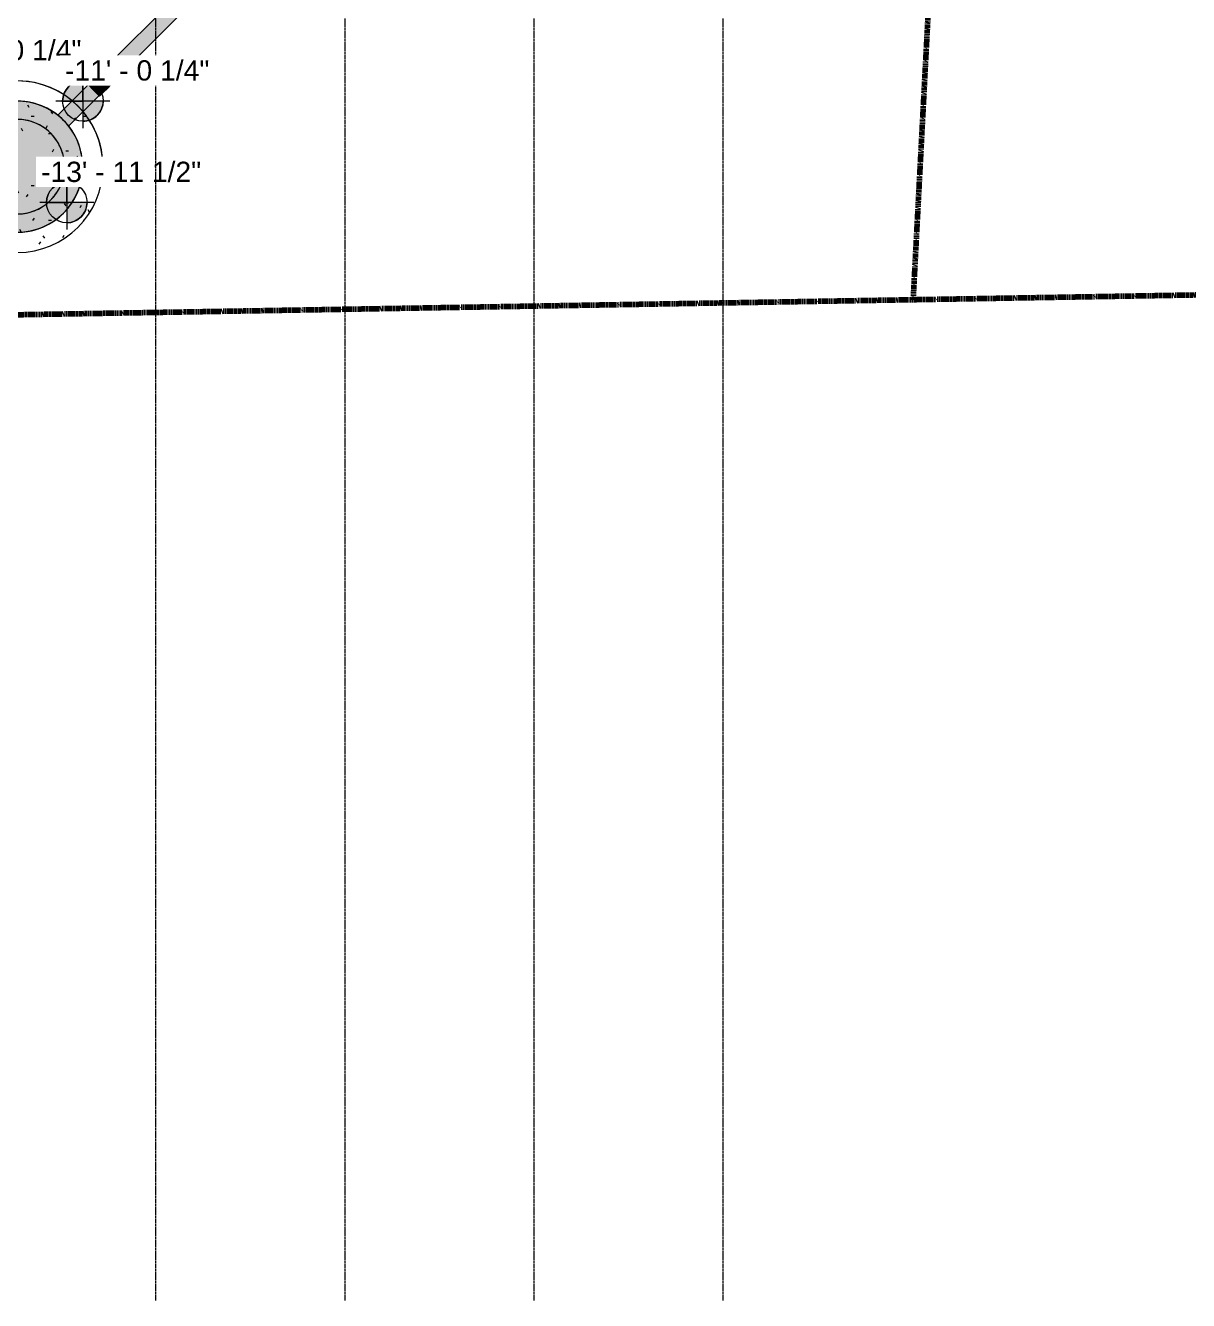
# Model space of a CAD drawing. Header units: inches. Extents: x -3362 to -1487, y 7985 to 9108.
# Drawn here: x -2252.4 to -1908, y 7984.5 to 8362 of the extents above; entities that cross this region are included whole.
import ezdxf

# ---------------------------------------------------------------- set-up
doc = ezdxf.new("R2010")
doc.units = ezdxf.units.IN
doc.header["$MEASUREMENT"] = 0
doc.linetypes.add('Double Dash 3_8_', pattern=[0.9999999999999999, 0.3749999999999999, -0.125, 0.125, -0.125, 0.125, -0.125])
doc.linetypes.add('Grid Line 1_2_', pattern=[0.8749999999999999, 0.4999999999999999, -0.125, 0.125, -0.125])
for name, color, linetype, lineweight in [('C-PROP-LINE', 91, 'Double Dash 3_8_', 158), ('G-ANNO-DIMS', 111, 'Continuous', 9), ('L-SITE-1', 91, 'Continuous', 9), ('P-PIPE', 3, 'Continuous', 18), ('P-PIPE-2', 3, 'Continuous', 9), ('S-GRID-1', 1, 'Grid Line 1_2_', 9)]:
    doc.layers.add(name, color=color, linetype=linetype, lineweight=lineweight)
doc.layers.add('L-SITE-3', color=91, linetype='Continuous', lineweight=9, transparency=0.2)
doc.styles.add('Arial_1', font='arial.ttf', dxfattribs={"height": 5.999999999999996})

# ---------------------------------------------------------------- blocks, each defined once
blk = doc.blocks.new('GRINDER PUMP - GRINDER PUMP-1585851-EXCAVATION PLAN')
at = {"layer": 'L-SITE-1'}
h = blk.add_hatch(dxfattribs=at)
h.set_pattern_fill('FP_1', color=256, style=0, pattern_type=2)
h.set_pattern_definition([(0, (2254.858, -8320.23), (20.48, 5.12), [0.845, -14.515, 0.845, -14.515, -81.92]), (0, (2254.858, -8320.23), (20.48, 5.12), [-30.72, 0.845, -29.875, 0.845, -14.515, -35.84]), (0, (2254.858, -8320.23), (20.48, 5.12), [-76.8, 0.845, -9.395, 0.845, -24.755]), (120, (2262.538, -8317.67), (-14.67405006737632, 15.1762002695053), [0.8449999999999999, -14.515, 0.8449999999999999, -14.515, -81.91999999999999]), (120, (2262.538, -8317.67), (-14.67405006737632, 15.1762002695053), [-30.72, 0.8449999999999999, -29.875, 0.8449999999999999, -14.515, -35.84]), (120, (2262.538, -8317.67), (-14.67405006737632, 15.1762002695053), [-76.79999999999998, 0.8449999999999999, -9.394999999999998, 0.8449999999999999, -24.755]), (240, (2265.098, -8307.43), (-5.805949932623669, -20.2962002695053), [0.845, -14.515, 0.845, -14.515, -81.92]), (240, (2265.098, -8307.43), (-5.805949932623669, -20.2962002695053), [-30.72, 0.845, -29.875, 0.845, -14.515, -35.84]), (240, (2265.098, -8307.43), (-5.805949932623669, -20.2962002695053), [-76.8, 0.845, -9.395, 0.845, -24.755])])
h.paths.add_polyline_path([(1.733250670690154, -25.33922787997846), (5.167464831514905, -24.86720600823469), (8.50541889974721, -23.93195513911797), (11.68493310674813, -22.5508972267574), (14.64677911871268, -20.74975876699818), (17.33578334846595, -18.56209156146116), (19.70185473499896, -16.02864771095966), (21.70091784515966, -13.1966204809691), (23.29573391557829, -10.11876518038252), (24.45659454037132, -6.852416429924289), (25.16187508253068, -3.45842012664616), (25.39843749999858, 9.038103598868473e-12), (25.16187508253068, 3.458420126664748), (24.45659454037115, 6.852416429942877), (23.29573391557846, 10.11876518040094), (21.70091784515983, 13.19662048098718), (19.7018547349993, 16.0286477109779), (17.33578334846629, 18.5620915614794), (14.64677911871268, 20.7497587670166), (11.6849331067483, 22.55089722677581), (8.505418899747552, 23.93195513913656), (5.167464831515075, 24.86720600825327), (1.733250670690324, 25.33922787999722), (-1.733250670693223, 25.33922787999722), (-5.167464831517974, 24.8672060082531), (-8.505418899750621, 23.93195513913639), (-11.68493310675137, 22.55089722677581), (-14.64677911871592, 20.74975876701677), (-17.33578334846885, 18.56209156147957), (-19.70185473500186, 16.02864771097807), (-21.70091784516256, 13.19662048098752), (-23.29573391558153, 10.11876518040094), (-24.45659454037422, 6.852416429943047), (-25.16187508253375, 3.458420126664748), (-25.39843750000164, 9.379164112033321e-12), (-25.16187508253375, -3.45842012664616), (-24.45659454037422, -6.852416429924118), (-23.29573391558136, -10.11876518038235), (-21.70091784516273, -13.19662048096876), (-19.7018547350022, -16.02864771095949), (-17.33578334846919, -18.56209156146081), (-14.64677911871592, -20.74975876699818), (-11.5759444000173, -22.5982377026898), (-8.505418899750621, -23.93195513911797), (-5.167464831518145, -24.86720600823486), (-1.733250670693564, -25.33922787997846)], flags=0)
at = {"layer": 'L-SITE-3'}
for points in [[(-1.534772309241816e-12, -19.39999999999071), (3.034828621778785, -19.16115380753626), (5.99492969087231, -18.45049641611672), (8.80741569494563, -17.28552656924517), (11.40303389447251, -15.69492969086468), (13.71787155501738, -13.71787155500988), (15.69492969087253, -11.40303389446484), (17.33578334846595, -8.686085096960708), (18.45049641612456, -5.994929690864807), (19.16115380754411, -3.034828621771282), (19.39999999999855, 9.038103598868473e-12), (19.15805228412688, 3.047747396566762), (18.45049641612456, 5.994929690883224), (17.28552656925302, 8.807415694956374), (15.69492969087253, 11.40303389448326), (13.71787155501755, 13.71787155502829), (11.40303389447251, 15.6949296908831), (8.807415694945801, 17.28552656926359), (5.994929690872651, 18.45049641613531), (3.034828621779126, 19.16115380755502), (-1.364242052659392e-12, 19.40000000000947), (-3.034828621782026, 19.16115380755485), (-5.99492969087538, 18.45049641613531), (-8.80741569494853, 17.28552656926359), (-11.50967962688685, 15.60384563064355), (-13.71787155502028, 13.71787155502846), (-15.69492969087542, 11.40303389448326), (-17.28552656925575, 8.807415694956374), (-18.45049641612746, 5.994929690883224), (-19.16115380754718, 3.03482862178987), (-19.40000000000162, 9.379164112033321e-12), (-19.16115380754718, -3.034828621771112), (-18.45049641612746, -5.994929690864466), (-17.28552656925592, -8.807415694937957), (-15.69492969087542, -11.40303389446467), (-13.71787155502062, -13.71787155500971), (-11.40303389447541, -15.69492969086468), (-8.80741569494887, -17.28552656924517), (-5.99492969087555, -18.45049641611672), (-3.034828621782026, -19.16115380753643), (-2.502386731377725, -19.20305789309617)], [(13.99999999999869, 9.038103598868473e-12), (13.73200374905298, 2.676595508783691), (13.05461121165962, 5.057383326629348), (12.5657926673864, 6.039063299412361), (-13.27827674351135, 4.27128052197338), (-13.76162339557606, 2.572493249441151), (-14.00000000000142, 9.379164112033321e-12), (13.52324679114781, 9.549694368615745e-12)]]:
    blk.add_hatch(color=256, dxfattribs=at).paths.add_polyline_path(points, flags=0)
h = blk.add_hatch(color=256, dxfattribs=at)
h.paths.add_polyline_path([(-1.534772309241816e-12, -19.39999999999071), (3.034828621778785, -19.16115380753626), (5.99492969087231, -18.45049641611672), (8.80741569494563, -17.28552656924517), (11.40303389447251, -15.69492969086468), (13.71787155501738, -13.71787155500988), (15.69492969087253, -11.40303389446484), (17.33578334846595, -8.686085096960708), (18.45049641612456, -5.994929690864807), (19.16115380754411, -3.034828621771282), (19.39999999999855, 9.038103598868473e-12), (19.15805228412688, 3.047747396566762), (18.45049641612456, 5.994929690883224), (17.28552656925302, 8.807415694956374), (15.69492969087253, 11.40303389448326), (13.71787155458406, 13.71787155539869), (11.40303389447251, 15.6949296908831), (8.807415694945801, 17.28552656926359), (5.994929690872651, 18.45049641613531), (3.034828621779126, 19.16115380755502), (-1.364242052659392e-12, 19.40000000000947), (-3.034828621782026, 19.16115380755485), (-5.99492969087538, 18.45049641613531), (-8.80741569494853, 17.28552656926359), (-11.50967962688685, 15.60384563064355), (-13.71787155502028, 13.71787155502846), (-15.69492969087542, 11.40303389448326), (-17.28552656925575, 8.807415694956374), (-18.45049641612746, 5.994929690883224), (-19.16115380754718, 3.03482862178987), (-19.40000000000162, 9.379164112033321e-12), (-19.16115380754718, -3.034828621771112), (-18.45049641612746, -5.994929690864466), (-17.28552656925592, -8.807415694937957), (-15.69492969087542, -11.40303389446467), (-13.71787155502062, -13.71787155500971), (-11.40303389447541, -15.69492969086468), (-9.386193451936093, -16.92789969936177), (-7.819981527876847, -17.69453519319688), (-5.99492969087555, -18.45049641611672), (-3.034828621782026, -19.16115380753643), (-2.502386731377725, -19.20305789309617)], flags=0)
h.paths.add_polyline_path([(3.034828621778785, -19.16115380753626), (0.5395547859304201, -18.56209156146064), (4.012409358732554, -18.56209156146064)], flags=0)
h.paths.add_polyline_path([(-17.33578334846936, 9.379164112033321e-12), (-18.45049641612746, 9.379164112033321e-12), (-18.45049641612746, 3.917491004037685), (18.23057733688375, 6.426545186162399), (18.45049641612456, 5.994929690883224), (17.5009928322504, 9.549694368615745e-12), (-15.43838673137793, 9.379164112033321e-12)], flags=0)
h.paths.add_polyline_path([(-5.22970482499852, 15.57944137229759), (-3.034828621782026, 19.16115380755485), (-1.194422032280045, 18.03335119901021), (-5.189573731874531, 15.60384563064355)], flags=0)
h = blk.add_hatch(color=256, dxfattribs=at)
h.paths.add_polyline_path([(3.034828621778785, -19.16115380753626), (4.012409358732554, -18.56209156146064), (0.5395547859304201, -18.56209156146064)], flags=0)
h.paths.add_polyline_path([(-18.45049641612746, 9.379164112033321e-12), (17.5009928322504, 9.549694368615745e-12), (18.45049641612456, 5.994929690883224), (18.23057733688375, 6.426545186162399), (-18.45049641612746, 3.917491004037685), (-18.45049641612746, 0.3230122973102424)], flags=0)
h.paths.add_polyline_path([(-5.22970482499852, 15.57944137229759), (-1.194422032280045, 18.03335119901021), (-3.034828621782026, 19.16115380755485), (-5.214749876249924, 15.60384563064355)], flags=0)
h = blk.add_hatch(color=256, dxfattribs=at)
h.paths.add_polyline_path([(1.291757032484838, -13.94027846812116), (3.83128186100771, -13.46555900441024), (6.24033698087021, -12.53228607896153), (8.436884909308274, -11.17224118191404), (10.43361326862214, -9.315885609751943), (11.92925444899703, -7.317404369356324), (13.05461121165945, -5.057383326610931), (13.76162339557317, -2.572493249422905), (13.99999999999869, 9.038103598868473e-12), (-14.00000000000142, 9.379164112033321e-12), (-13.76162339557606, -2.572493249422734), (-13.05461121166252, -5.05738332661076), (-11.90303990021601, -7.37005028027363), (-10.34612484109056, -9.431739011042508), (-8.436884909311003, -11.17224118191421), (-6.240336980872939, -12.5322860789617), (-3.831281861010609, -13.46555900441041), (-1.291757032487737, -13.94027846812116)], flags=0)
h.paths.add_polyline_path([(-13.27827674351135, 4.27128052197338), (12.5657926673864, 6.039063299412361), (11.90303990021328, 7.370050280292218), (10.34612484108783, 9.431739011061095), (8.436884909308445, 11.17224118193263), (6.24033698087021, 12.53228607898012), (3.83128186100788, 13.46555900442882), (1.291757032484838, 13.94027846813992), (-1.291757032487396, 13.94027846813992), (-3.831281861010609, 13.46555900442865), (-6.240336980872939, 12.53228607897995), (-8.436884909311003, 11.17224118193246), (-10.34612484109056, 9.431739011061095), (-11.90303990021601, 7.370050280292218), (-13.05461121166235, 5.057383326629348)], flags=0)
at = {"layer": 'L-SITE-1'}
for centre, radius, start, end in [((8.313350008393171e-13, 4.408582873760555e-15), 25.39843750000002, 359.9999999999996, 179.9999999999998), ((8.313350008393171e-13, 4.408582873760555e-15), 25.39843749999998, 4.198332179531842e-13, 180.0000000000002), ((8.419931418757186e-13, 4.408582873760555e-15), 19.39999999999998, 9.039278717273348, 180.0000000000002), ((8.419931418757186e-13, 4.408582873760555e-15), 19.39999999999998, 81.00000000000026, 144.0000000000003), ((8.419931418757186e-13, 4.408582873760555e-15), 19.39999999999999, 80.9999999999999, 124.2608466352737), ((8.419931418757186e-13, 4.408582873760555e-15), 19.4, 98.99999999999989, 107.9999999999999), ((8.419931418757186e-13, 4.408582873760555e-15), 19.39999999999998, 53.9999999999999, 98.99999999999989), ((8.419931418757186e-13, 4.408582873760555e-15), 19.40000000000001, 72.00000000000034, 81.00000000000027), ((8.419931418757186e-13, 4.408582873760555e-15), 19.39999999999998, 71.99999999999989, 80.99999999999989), ((8.419931418757186e-13, 4.408582873760555e-15), 19.40000000000001, 125.9999999999998, 134.9999999999999), ((8.419931418757186e-13, 4.408582873760555e-15), 19.40000000000002, 127.7139671747771, 134.9999999999998), ((8.419931418757186e-13, 4.408582873760555e-15), 19.40000000000001, 116.9999999999999, 125.9999999999998), ((8.419931418757186e-13, 4.408582873760555e-15), 19.4, 107.9999999999999, 116.9999999999999), ((8.419931418757186e-13, 4.408582873760555e-15), 19.40000000000001, 45.00000000168564, 72.00000000000034), ((8.419931418757186e-13, 4.408582873760555e-15), 19.39999999999998, 35.99999999999992, 71.99999999999989), ((8.419931418757186e-13, 4.408582873760555e-15), 19.39999999999998, 35.99999999999992, 53.99999999999991), ((8.419931418757186e-13, 4.408582873760555e-15), 19.40000000000001, 143.9999999999998, 179.9999999999998), ((8.419931418757186e-13, 4.408582873760555e-15), 19.40000000000001, 134.9999999999998, 170.9999999999998), ((8.419931418757186e-13, 4.408582873760555e-15), 19.4, 144.0000000000002, 171.0000000000002), ((8.419931418757186e-13, 4.408582873760555e-15), 19.40000000000001, 134.9999999999998, 143.9999999999998), ((9.698908343125366e-13, 4.408582873760555e-15), 13.99999999999999, 31.76470588235287, 162.1731510056834), ((9.698908343125366e-13, 4.408582873760555e-15), 13.99999999999999, 84.70588235294146, 148.2352941176473), ((9.698908343125366e-13, 4.408582873760555e-15), 14, 74.11764705882386, 84.70588235294146), ((9.698908343125366e-13, 4.408582873760555e-15), 14.00000000000001, 25.67096060500454, 74.11764705882386), ((8.419931418757186e-13, 4.408582873760555e-15), 19.40000000000002, 18.00000000000035, 45.00000000000032), ((8.419931418757186e-13, 4.408582873760555e-15), 19.39999999999999, 26.99999999999995, 35.99999999999994), ((8.419931418757186e-13, 4.408582873760555e-15), 19.39999999999999, 26.99999999999995, 35.99999999999994), ((8.419931418757186e-13, 4.408582873760555e-15), 19.39999999999998, 17.99999999999996, 26.99999999999994), ((8.419931418757186e-13, 4.408582873760555e-15), 19.39999999999998, 17.99999999999996, 26.99999999999994), ((9.698908343125366e-13, 4.408582873760555e-15), 13.99999999999999, 162.1731510056837, 180.0000000000002), ((9.698908343125366e-13, 4.408582873760555e-15), 14, 162.1731510056833, 179.9999999999998), ((9.698908343125366e-13, 4.408582873760555e-15), 13.99999999999999, 158.823529411765, 162.1731510056837), ((9.698908343125366e-13, 4.408582873760555e-15), 13.99999999999999, 148.2352941176473, 158.823529411765), ((9.698908343125366e-13, 4.408582873760555e-15), 13.99999999999999, 25.67096060500412, 31.76470588235287), ((9.698908343125366e-13, 4.408582873760555e-15), 14.00000000000001, 10.588235294118, 25.67096060500456), ((9.698908343125366e-13, 4.408582873760555e-15), 14.00000000000001, 359.9999999999996, 25.67096060500411), ((8.419931418757186e-13, 4.408582873760555e-15), 19.4, 9.039278717272985, 17.99999999999998), ((8.419931418757186e-13, 4.408582873760555e-15), 19.40000000000001, 9.039278717273318, 18.00000000000034), ((8.419931418757186e-13, 4.408582873760555e-15), 19.4, 9.039278717272985, 17.99999999999998), ((8.313350008393171e-13, 4.408582873760555e-15), 25.39843749999998, 180.0000000000002, 359.9999999999994), ((8.313350008393171e-13, 4.408582873760555e-15), 25.39843750000001, 179.9999999999998, 359.9999999999989), ((8.419931418757186e-13, 4.408582873760555e-15), 19.4, 170.9999999999999, 179.9999999999998), ((8.419931418757186e-13, 4.408582873760555e-15), 19.39999999999998, 171.0000000000002, 180.0000000000002), ((8.419931418757186e-13, 4.408582873760555e-15), 19.39999999999998, 180.0000000000002, 359.9999999999993), ((8.419931418757186e-13, 4.408582873760555e-15), 19.40000000000001, 179.9999999999998, 197.9999999999998), ((8.419931418757186e-13, 4.408582873760555e-15), 19.4, 179.9999999999998, 188.9999999999997), ((8.419931418757186e-13, 4.408582873760555e-15), 19.40000000000001, 179.9999999999998, 188.9999999999997), ((9.698908343125366e-13, 4.408582873760555e-15), 14.00000000000001, 179.9999999999998, 201.1764705882351), ((9.698908343125366e-13, 4.408582873760555e-15), 14.00000000000001, 179.9999999999998, 222.3529411764703), ((8.419931418757186e-13, 4.408582873760555e-15), 19.39999999999998, 245.6721326979847, 359.9999999999993), ((9.698908343125366e-13, 4.408582873760555e-15), 13.99999999999999, 296.4705882352936, 359.9999999999994), ((9.698908343125366e-13, 4.408582873760555e-15), 14.00000000000001, 3.702555429209839e-13, 10.58823529411799), ((9.698908343125366e-13, 4.408582873760555e-15), 14, 349.4117647058813, 359.9999999999989), ((8.419931418757186e-13, 4.408582873760555e-15), 19.40000000000002, 323.999999999999, 359.9999999999989), ((8.419931418757186e-13, 4.408582873760555e-15), 19.40000000000001, 341.9999999999989, 359.9999999999989), ((8.419931418757186e-13, 4.408582873760555e-15), 19.4, 3.702555429209839e-13, 9.000000000000325), ((8.419931418757186e-13, 4.408582873760555e-15), 19.40000000000002, 359.9999999999996, 8.999999999999943), ((8.419931418757186e-13, 4.408582873760555e-15), 19.4, 3.702555429209839e-13, 9.000000000000325), ((8.419931418757186e-13, 4.408582873760555e-15), 19.40000000000002, 359.9999999999996, 8.999999999999943), ((8.419931418757186e-13, 4.408582873760555e-15), 19.40000000000001, 188.9999999999997, 215.9999999999997), ((8.419931418757186e-13, 4.408582873760555e-15), 19.39999999999999, 188.9999999999994, 197.9999999999994), ((9.698908343125366e-13, 4.408582873760555e-15), 14, 275.294117647058, 349.4117647058813), ((8.419931418757186e-13, 4.408582873760555e-15), 19.39999999999999, 197.9999999999994, 215.9999999999993), ((8.419931418757186e-13, 4.408582873760555e-15), 19.39999999999999, 197.9999999999994, 224.9999999999993), ((9.698908343125366e-13, 4.408582873760555e-15), 14.00000000000001, 201.1764705882351, 211.7647058823527), ((9.698908343125366e-13, 4.408582873760555e-15), 13.99999999999999, 211.7647058823526, 285.882352941176), ((8.419931418757186e-13, 4.408582873760555e-15), 19.40000000000001, 332.9999999999989, 341.9999999999989), ((9.698908343125366e-13, 4.408582873760555e-15), 13.99999999999999, 222.3529411764699, 254.1176470588227), ((8.419931418757186e-13, 4.408582873760555e-15), 19.4, 278.9999999999991, 332.9999999999989), ((8.419931418757186e-13, 4.408582873760555e-15), 19.39999999999998, 215.9999999999993, 240.9078439606846), ((8.419931418757186e-13, 4.408582873760555e-15), 19.40000000000001, 215.9999999999997, 240.9078439606849), ((8.419931418757186e-13, 4.408582873760555e-15), 19.39999999999998, 224.9999999999993, 239.4813031557059), ((8.419931418757186e-13, 4.408582873760555e-15), 19.39999999999998, 245.6721326979842, 314.9999999999991), ((9.698908343125366e-13, 4.408582873760555e-15), 13.99999999999999, 254.1176470588227, 275.294117647058), ((9.698908343125366e-13, 4.408582873760555e-15), 13.99999999999999, 285.882352941176, 296.4705882352936), ((8.419931418757186e-13, 4.408582873760555e-15), 19.40000000000002, 314.999999999999, 323.999999999999), ((8.419931418757186e-13, 4.408582873760555e-15), 19.39999999999998, 245.672179853844, 251.9999999999992), ((8.419931418757186e-13, 4.408582873760555e-15), 19.39999999999998, 251.9999999999992, 260.9999999999991), ((8.419931418757186e-13, 4.408582873760555e-15), 19.39999999999999, 260.9999999999992, 278.9999999999991)]:
    blk.add_arc(centre, radius, start, end, dxfattribs=at)
blk = doc.blocks.new('Elbow - PVC - Sch 40 - Standard-1766900-EXCAVATION PLAN')
at = {"layer": 'P-PIPE-2'}
for points in [[(-2230.776411683271, 8344.312230672134), (-2228.711320287237, 8346.377322068167), (-2229.187900084142, 8346.815805780723), (-2229.848048092385, 8347.29476565546), (-2230.125052574092, 8347.463589781313), (-2230.521759873664, 8347.628744660218), (-2230.833184791663, 8347.670521073202), (-2231.038104234578, 8347.586072026757), (-2232.307342772511, 8346.308632572402), (-2232.544178636238, 8346.079997625098), (-2231.233943438002, 8344.769762426864)], [(-2228.711320287237, 8346.377322068165), (-2227.327417815963, 8347.76122453944), (-2227.803997612867, 8348.199708252), (-2228.286195368545, 8348.570213939825), (-2228.741150102816, 8348.847492252587), (-2229.13785740239, 8349.012647131492), (-2229.449282320388, 8349.054423544478), (-2229.670097839819, 8348.954078421517), (-2231.038104234578, 8347.586072026757), (-2230.833184791663, 8347.670521073202), (-2230.521759873664, 8347.628744660218), (-2230.125052574092, 8347.463589781311), (-2229.67009783982, 8347.18631146855), (-2229.187900084142, 8346.815805780723)], [(-2227.502570328646, 8344.050538120826), (-2226.118667857371, 8345.4344405921), (-2226.034218810927, 8345.639360035017), (-2226.07599522391, 8345.950784953015), (-2226.259330287153, 8346.377322068167), (-2226.518428415578, 8346.802446986858), (-2226.898245986752, 8347.29476565546), (-2227.327417815963, 8347.76122453944), (-2228.711320287238, 8346.377322068165), (-2228.272836574681, 8345.90074227126), (-2227.902330886853, 8345.418544515584), (-2227.625052574091, 8344.963589781311), (-2227.459897695185, 8344.56688248174), (-2227.418121282201, 8344.25545756374), (-2227.459897695185, 8344.15408520211)], [(-2232.235172972859, 8342.853469382544), (-2230.776411683271, 8344.312230672134), (-2232.544178636238, 8346.079997625098), (-2234.002939925826, 8344.62123633551), (-2232.69270472759, 8343.311001137276)], [(-2230.467406019893, 8341.085702429578), (-2229.008644730305, 8342.544463719167), (-2230.776411683271, 8344.312230672134), (-2232.235172972859, 8342.853469382544), (-2230.527641218128, 8341.145937627814)], [(-2229.008644730305, 8342.544463719167), (-2227.698388654749, 8343.861084731596), (-2227.502570328646, 8344.050538120826), (-2227.418121282201, 8344.25545756374), (-2227.459897695185, 8344.56688248174), (-2227.625052574091, 8344.963589781313), (-2227.902330886853, 8345.418544515584), (-2228.272836574681, 8345.90074227126), (-2228.711320287237, 8346.377322068167), (-2230.776411683271, 8344.312230672134), (-2229.068879928541, 8342.604698917403)]]:
    blk.add_hatch(color=256, dxfattribs=at).paths.add_polyline_path(points, flags=0)
for p, q in [((-2231.038104234578, 8347.586072026757), (-2229.654201763305, 8348.969974498032)), ((-2234.002939925826, 8344.62123633551), (-2232.544178636238, 8346.079997625098)), ((-2234.002939925821, 8344.621236335504), (-2232.235172972855, 8342.853469382537)), ((-2226.11866785737, 8345.4344405921), (-2227.502570328646, 8344.050538120824)), ((-2232.235172972855, 8342.853469382537), (-2230.467406019889, 8341.085702429571)), ((-2229.008644730305, 8342.544463719167), (-2230.467406019893, 8341.085702429578))]:
    blk.add_line(p, q, dxfattribs=at)
at = {"layer": 'P-PIPE-2', "flags": 128}
for points in [[(-2232.544178636238, 8346.079997625098), (-2232.353724416115, 8346.270451845223), (-2232.163574882116, 8346.46060137922), (-2231.974034232933, 8346.650142028402), (-2231.785405693171, 8346.838770568165), (-2231.597991028255, 8347.02618523308), (-2231.412090061669, 8347.212086199666), (-2231.228000195303, 8347.396176066033), (-2231.046015933673, 8347.578160327663), (-2231.038104234579, 8347.586072026757)], [(-2227.502570328646, 8344.050538120826), (-2227.684455765202, 8343.868652684268), (-2227.868459621623, 8343.684648827848), (-2228.054287530991, 8343.49882091848), (-2228.241642208293, 8343.311466241179), (-2228.430223926012, 8343.12288452346), (-2228.619730993628, 8342.933377455844), (-2228.809860240259, 8342.743248209212), (-2229.000307499668, 8342.552800949803), (-2229.008644730305, 8342.544463719167)]]:
    blk.add_lwpolyline(points, dxfattribs=at)
at = {"layer": 'P-PIPE-2'}
for centre, major_axis, ratio, start_param, end_param in [((-2227.886434810334, 8347.202207545059), (-1.767766952966477, 1.767766952965493), 0.3162277660164459, 4.712388980384211, 6.283185307179108), ((-2227.886434810333, 8347.202207545059), (-1.767766952965897, 1.767766952967892), 0.3162277660165405, 3.141592653590353, 4.712388980385249)]:
    blk.add_ellipse(centre, major_axis=major_axis, ratio=ratio, start_param=start_param, end_param=end_param, dxfattribs=at)
blk = doc.blocks.new('Family - ___-1399760-EXCAVATION PLAN')
at = {"layer": 'C-PROP-LINE'}
blk.add_line((8280.845796601556, 1989.511735271216), (8939.97490044431, 1955.061167415578), dxfattribs=at)
blk = doc.blocks.new('Family - ___-1426622-EXCAVATION PLAN')
at = {"layer": 'C-PROP-LINE'}
blk.add_line((8284.155743173898, 1792.096603732771), (8265.053855638733, 2929.416670679765), dxfattribs=at)
blk = doc.blocks.new('Spot Elevations - Spot Elevation - Target Filled-1560264-EXCAVATION PLAN')
at = {"layer": 'G-ANNO-DIMS'}
h = blk.add_hatch(color=256, dxfattribs=at)
edge = h.paths.add_edge_path(flags=0)
edge.add_line((1.249000902703301e-16, 0), (-0.09374999999999985, 0))
edge.add_arc((5.724587470723462e-16, -3.434752482434078e-16), 0.09375000000000037, 90.00000000000063, 180.0000000000002, ccw=False)
edge.add_line((1.249000902703301e-16, 0.09375000000000007), (1.249000902703301e-16, 0))
h = blk.add_hatch(color=256, dxfattribs=at)
edge = h.paths.add_edge_path(flags=0)
edge.add_line((1.249000902703301e-16, 0), (0.09375000000000029, 0))
edge.add_arc((2.289834988289385e-16, 6.245004513516504e-17), 0.09374999999999996, 269.99999999999955, 359.99999999999966, ccw=False)
edge.add_line((1.249000902703301e-16, -0.09375), (1.249000902703301e-16, 0))
for p, q in [((-2.706168622523819e-16, 0.1243846875261664), (-2.706168622523819e-16, -0.125)), ((1.249000902703301e-16, 0), (1.249000902703301e-16, 0.09375000000000007)), ((0.1250000000000001, 7.067913962433002e-16), (-0.1249999999999998, 7.067913962433002e-16)), ((-0.09374999999999985, 0), (1.249000902703301e-16, 0)), ((1.249000902703301e-16, 0), (1.249000902703301e-16, -0.09375)), ((0.09375000000000029, 0), (1.249000902703301e-16, 0))]:
    blk.add_line(p, q, dxfattribs=at)
blk.add_circle((1.249000902703301e-16, 0), 0.09375000000000007, dxfattribs=at)
for centre, radius, start, end in [((5.724587470723462e-16, -3.434752482434078e-16), 0.09375000000000037, 90.00000000000026, 179.9999999999999), ((2.289834988289385e-16, 6.245004513516504e-17), 0.09374999999999996, 269.9999999999992, 359.9999999999993)]:
    blk.add_arc(centre, radius, start, end, dxfattribs=at)

msp = doc.modelspace()

# ---------------------------------------------------------------- hatches: boundary and pattern name
at = {"layer": 'P-PIPE'}
for points in [[(-2227.32741781596, 8347.761224539441), (-2135.71019297127, 8439.37844938413), (-2136.268935360199, 8439.872834796126), (-2136.797553520541, 8440.243340483952), (-2137.068023558686, 8440.391673336604), (-2137.339588599054, 8440.504729716977), (-2137.619871025253, 8440.542328488662), (-2137.804298523877, 8440.466324346864), (-2229.243768224135, 8349.026854646605), (-2229.137857402387, 8349.012647131492), (-2228.585818840413, 8348.752823514988), (-2228.186229399861, 8348.49340321321), (-2227.756339633174, 8348.15585988074), (-2227.327679369803, 8347.761465185604)], [(-2226.061787708796, 8345.844874131264), (-2134.622318008538, 8437.284343831521), (-2134.546313866738, 8437.468771330148), (-2134.583912638423, 8437.749053756344), (-2134.732552029439, 8438.10609032596), (-2134.982102510925, 8438.515549586808), (-2135.343378593871, 8438.979765655462), (-2135.71019297127, 8439.37844938413), (-2227.32741781596, 8347.761224539441), (-2226.888934103404, 8347.284644742536), (-2226.518428415577, 8346.802446986858), (-2226.241150102815, 8346.347492252587), (-2226.061820363633, 8345.845117558812)], [(-2236.930355848101, 8338.1582865073), (-2232.235172972857, 8342.853469382544), (-2233.826163230526, 8344.444459640214), (-2238.600924737158, 8339.669698133583), (-2237.504123069698, 8338.772641191374), (-2237.118677738697, 8338.359930015758)], [(-2241.140475775122, 8333.948166580278), (-2236.930355848101, 8338.1582865073), (-2237.52256398124, 8338.792386586298), (-2238.600924737158, 8339.669698133583), (-2242.731466032791, 8335.53915683795), (-2241.552254354379, 8334.359945159536)], [(-2235.393715448875, 8336.512946391185), (-2230.644182715187, 8341.262479124875), (-2232.235172972857, 8342.853469382544), (-2236.930355848101, 8338.1582865073), (-2235.418154859252, 8336.539114610065)], [(-2239.549485517452, 8332.357176322608), (-2235.393715448875, 8336.512946391185), (-2236.930355848101, 8338.1582865073), (-2241.140475775122, 8333.948166580278), (-2239.572758610903, 8332.38044941606)]]:
    msp.add_hatch(color=256, dxfattribs=at).paths.add_polyline_path(points, flags=0)

# ---------------------------------------------------------------- linework, layer by layer
at = {"layer": 'P-PIPE-2'}
for p, q in [((-2229.477425068004, 8348.793197802735), (-2137.804298523877, 8440.466324346864)), ((-2134.622318008538, 8437.284343831521), (-2226.295444552665, 8345.611217287396)), ((-2242.731466032791, 8335.53915683795), (-2233.826163230526, 8344.444459640214)), ((-2230.644182715187, 8341.262479124875), (-2239.549485517452, 8332.357176322608)), ((-2242.731466032789, 8335.539156837942), (-2239.54948551745, 8332.357176322601))]:
    msp.add_line(p, q, dxfattribs=at)
at = {"layer": 'S-GRID-1'}
for p, q in [((-2157.774183847666, 7984.522518412737), (-2157.774183847667, 9019.941881755742)), ((-2101.774183847666, 7984.522518412737), (-2101.774183847668, 9019.941881755742)), ((-2045.774183847666, 7984.522518412737), (-2045.774183847668, 9019.941881755742))]:
    msp.add_line(p, q, dxfattribs=at)

# ---------------------------------------------------------------- block references
at = {"layer": 'C-PROP-LINE', "rotation": 89.9999999999999}
for name in ['Family - ___-1399760-EXCAVATION PLAN', 'Family - ___-1426622-EXCAVATION PLAN']:
    msp.add_blockref(name, (0, 0), dxfattribs=at)
at = {"layer": 'G-ANNO-DIMS', "xscale": 63.99999999999997, "yscale": 63.99999999999997, "zscale": 63.99999999999997}
for p in [(-2235.421359585443, 8339.667282769944), (-2240.192622426512, 8309.631114241178)]:
    msp.add_blockref('Spot Elevations - Spot Elevation - Target Filled-1560264-EXCAVATION PLAN', p, dxfattribs=at)
at = {"layer": 'L-SITE-1'}
msp.add_blockref('GRINDER PUMP - GRINDER PUMP-1585851-EXCAVATION PLAN', (-2254.858347329706, 8320.230295024818), dxfattribs=at)
at = {"layer": 'P-PIPE-2'}
msp.add_blockref('Elbow - PVC - Sch 40 - Standard-1766900-EXCAVATION PLAN', (0, 0), dxfattribs=at)

# ---------------------------------------------------------------- next in the draw order: texts
at = {"layer": 'G-ANNO-DIMS', "char_height": 5.999999999999999, "attachment_point": 1, "line_spacing_factor": 0.9417779076525877, "style": 'Arial_1', "bg_fill": 3, "box_fill_scale": 1.25, "bg_fill_color": 256, "bg_fill_true_color": 13158600, "bg_fill_transparency": 0}
for s, insert, width in [('-11\' - 0 1/4"', (-2278.623425851833, 8357.72629001667), 51.12654232424676), ('-13\' - 11 1/2"', (-2247.821508127134, 8321.703025638019), 56.7093256814921)]:
    msp.add_mtext(s, dxfattribs=dict(at, insert=insert, width=width))

# ---------------------------------------------------------------- next in the draw order: linework, layer by layer
at = {"layer": 'S-GRID-1'}
msp.add_line((-2213.774183847666, 7984.522518412737), (-2213.774183847667, 9019.941881755742), dxfattribs=at)

# ---------------------------------------------------------------- next in the draw order: texts
at = {"layer": 'G-ANNO-DIMS', "insert": (-2240.72408555388, 8351.739194166785), "char_height": 5.999999999999999, "width": 51.12654232424676, "attachment_point": 1, "line_spacing_factor": 0.9417779076525877, "style": 'Arial_1', "bg_fill": 3, "box_fill_scale": 1.25, "bg_fill_color": 256, "bg_fill_true_color": 13158600, "bg_fill_transparency": 0}
msp.add_mtext('-11\' - 0 1/4"', dxfattribs=at)

doc.saveas('drawing.dxf')
